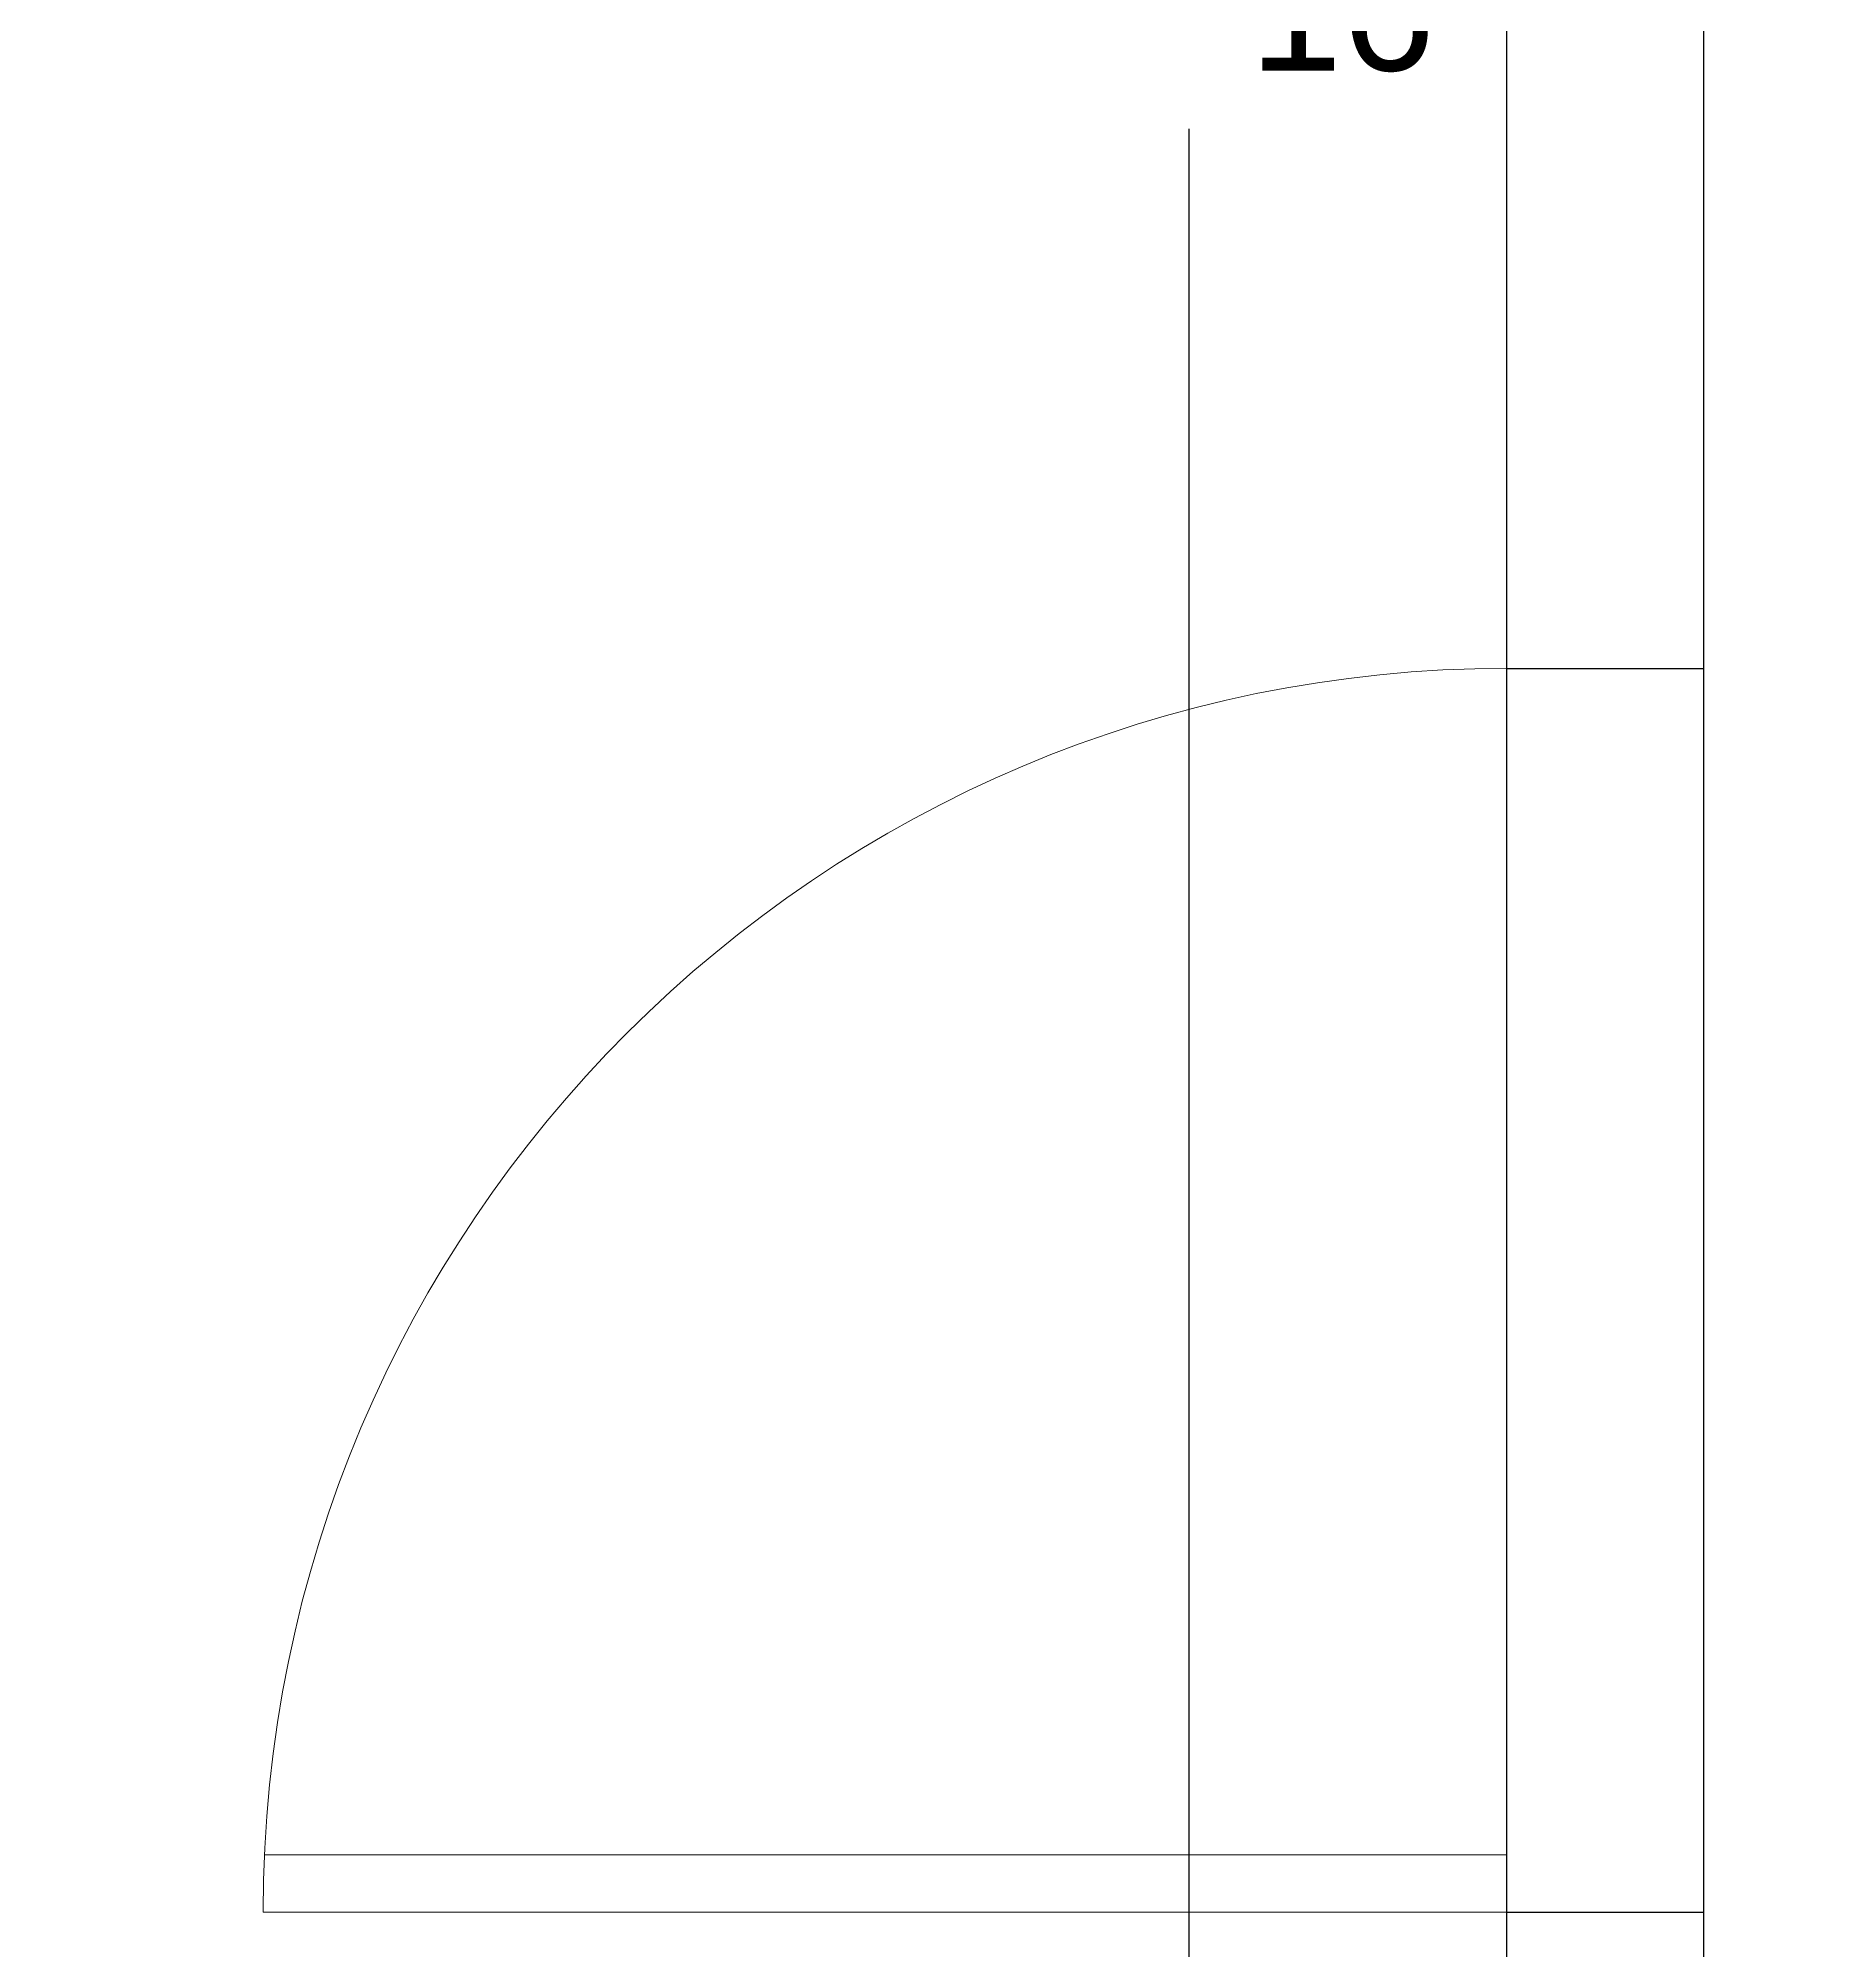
# Model space of a CAD drawing. Header units: inches. Extents: x 0 to 483, y 0 to 649.
# Drawn here: x 133.52 to 176.83, y 256.62 to 302.73 of the extents above; entities that cross this region are included whole.
import ezdxf

# ---------------------------------------------------------------- set-up
doc = ezdxf.new("R2010")
doc.units = ezdxf.units.IN
doc.header["$MEASUREMENT"] = 0
doc.layers.get('0').update_dxf_attribs({"color": 1, "lineweight": 9})
doc.layers.add('A201-Dimensions', color=7, linetype='Continuous', lineweight=9)
doc.layers.add('A201-Floorplan-2nd-floor', color=7, linetype='Continuous', lineweight=9)
doc.styles.add('Annotative', font='Arial.ttf')
doc.dimstyles.new('Annotative', dxfattribs={"dimtxt": 0.18, "dimasz": 0.18, "dimexe": 0.18, "dimexo": 0.0625, "dimgap": 0.09, "dimtad": 0, "dimtih": 1, "dimtoh": 1, "dimdec": 4, "dimzin": 0, "dimdsep": 46, "dimlunit": 4, "dimtxsty": 'Annotative', "dimblk": 'ARCHTICK', "dimblk1": 'ARCHTICK', "dimblk2": 'ARCHTICK', "dimcen": 0.09, "dimadec": 0, "dimazin": 0, "dimtfac": 1, "dimtdec": 4, "dimtofl": 0, "dimtmove": 0, "dimatfit": 3, "dimldrblk": 'ARCHTICK', "dimfxl": 1, "dimtolj": 1, "dimtzin": 0, "dimarcsym": 0})

# ---------------------------------------------------------------- blocks, each defined once
blk = doc.blocks.new('L2-W-bedroom-door')
at = {"layer": 'A201-Floorplan-2nd-floor'}
for p, q in [((-156.187, -523.306), (-186.155, -523.306)), ((-156.187, -524.686), (-156.187, -523.306)), ((-186.187, -524.686), (-156.187, -524.686))]:
    blk.add_line(p, q, dxfattribs=at)
blk.add_arc((-156.187, -524.686), 30, 90, 180, dxfattribs=at)
blk = doc.blocks.new('_ArchTick')
at = {"color": 0, "linetype": 'ByBlock', "lineweight": 30, "const_width": 0.15}
blk.add_lwpolyline([(-0.5, -0.5), (0.5, 0.5)], dxfattribs=at)
blk = doc.blocks.new('*D525')
at = {"layer": 'A201-Dimensions', "color": 0, "lineweight": -2, "transparency": 16777216}
for p, q in [((167.943, 392.045), (158.395, 392.045)), ((161.275, 392.045), (161.275, 310.264)), ((161.275, 218.763), (161.275, 300.544)), ((167.943, 218.763), (158.395, 218.763))]:
    blk.add_line(p, q, dxfattribs=at)
at = {"layer": 'A201-Dimensions', "color": 0, "lineweight": -2, "transparency": 16777216, "xscale": 2.88, "yscale": 2.88, "zscale": 2.88}
for p, rotation in [((161.275, 392.045), 90), ((161.275, 218.763), 270)]:
    blk.add_blockref('_ArchTick', p, dxfattribs=dict(at, rotation=rotation))
at = {"layer": 'A201-Dimensions', "color": 0, "lineweight": 5, "transparency": 16777216, "insert": (161.275, 305.404), "char_height": 2.88, "attachment_point": 5, "style": 'Annotative'}
blk.add_mtext('\\A1;14\'-5{\\H1x;\\S5/16;}"', dxfattribs=at)
blk = doc.blocks.new('*D548')
at = {"layer": 'A201-Dimensions', "color": 0, "lineweight": -2, "transparency": 16777216}
for p, q in [((174.693, 396.795), (183.496, 396.795)), ((180.616, 396.795), (180.616, 310.29)), ((180.616, 214.013), (180.616, 300.518)), ((174.693, 214.013), (183.496, 214.013))]:
    blk.add_line(p, q, dxfattribs=at)
at = {"layer": 'A201-Dimensions', "color": 0, "lineweight": -2, "transparency": 16777216, "xscale": 2.88, "yscale": 2.88, "zscale": 2.88}
for p, rotation in [((180.616, 396.795), 90), ((180.616, 214.013), 270)]:
    blk.add_blockref('_ArchTick', p, dxfattribs=dict(at, rotation=rotation))
at = {"layer": 'A201-Dimensions', "color": 0, "lineweight": 5, "transparency": 16777216, "insert": (180.616, 305.404), "char_height": 2.88, "attachment_point": 5, "style": 'Annotative'}
blk.add_mtext('\\A1;15\'-2{\\H1x;\\S13/16;}"', dxfattribs=at)

msp = doc.modelspace()

# ---------------------------------------------------------------- linework, layer by layer
at = {"layer": 'A201-Floorplan-2nd-floor', "lineweight": -3}
for p, q in [((168.94289, 287.52816), (173.69289, 287.52816)), ((168.94289, 257.52816), (173.69289, 257.52816))]:
    msp.add_line(p, q, dxfattribs=at)
msp.add_lwpolyline([(173.69289, 396.7896), (39.78058, 396.7896), (39.69696, 523.1646), (351.57196, 523.1646), (351.57196, 227.9734), (242.50946, 227.9734), (242.50946, 165.12585), (218.00946, 165.12585), (218.00946, 178.67996), (152.25946, 178.67996), (152.25946, 214.01313), (173.69289, 214.01313), (173.69289, 396.79497)], dxfattribs=at)
msp.add_lwpolyline([(39.67112, 392.04497), (39.71879, 247.91938), (92.79071, 247.91938), (92.79071, 218.76313), (168.94289, 218.76313), (168.94289, 392.04497)], close=True, dxfattribs=at)

# ---------------------------------------------------------------- block references
at = {"lineweight": -3}
msp.add_blockref('L2-W-bedroom-door', (325.12964, 782.21465), dxfattribs=at)

# ---------------------------------------------------------------- dimensions: what is measured, and where the dimension line sits
at = {"layer": 'A201-Dimensions', "lineweight": 5}
for base, p1, p2, picture, middle in [((180.61616, 396.79497), (173.69289, 214.01313), (173.69289, 396.79497), '*D548', (180.61616, 305.40405)), ((161.27492, 392.04497), (168.94289, 218.76313), (168.94289, 392.04497), '*D525', (161.27492, 305.40405))]:
    dim = msp.add_linear_dim(base=base, p1=p1, p2=p2, angle=90, dimstyle='Annotative', dxfattribs=at)
    dim.commit()
    dim.dimension.update_dxf_attribs({"geometry": picture, "text_midpoint": middle})

doc.saveas('drawing.dxf')
